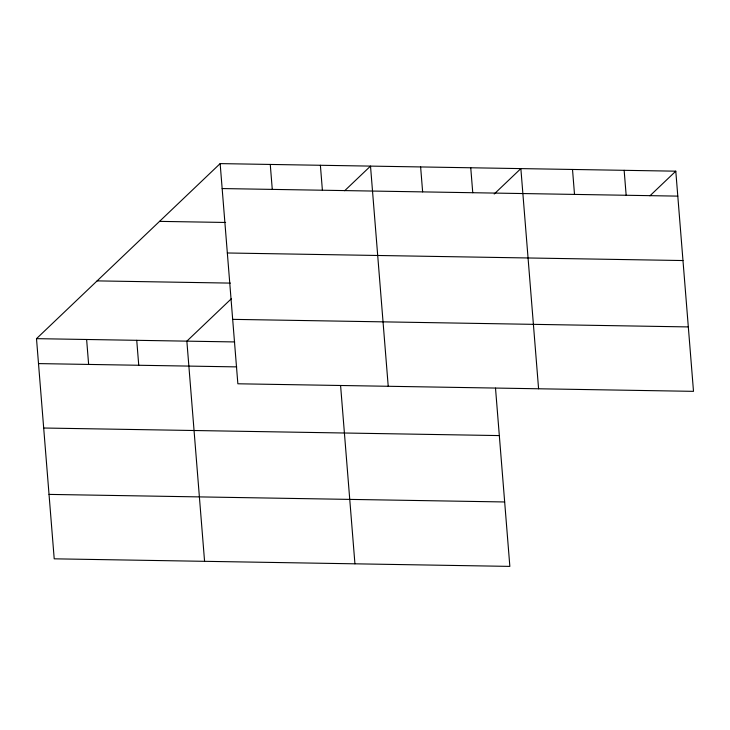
<?xml version="1.0" encoding="UTF-8"?>
<svg xmlns="http://www.w3.org/2000/svg" width="730" height="730" viewBox="0 0 730 730"><rect width="100%" height="100%" fill="white"/><g stroke="black" fill="none" stroke-linecap="round" stroke-linejoin="round"><path stroke-width="1.09" d="M495.506 388.114L509.85 566.389L54.212 558.824L36.5 338.656L220.15 163.611L675.788 171.176L693.5 391.344L237.861 383.788L220.15 163.611M231.3 298.789L186.862 341.147L204.573 561.324M344.651 190.749L370.512 166.111L388.223 386.279M494.201 194.016L520.864 168.603L538.585 388.78M649.928 195.822L675.788 171.176M222.157 188.559L677.796 196.124M159.542 221.373L225.616 222.468M227.34 252.982L682.979 260.546M97.099 280.886L230.379 283.103M232.678 319.357L688.317 326.921M36.5 338.656L234.704 341.941M38.508 363.595L236.712 366.889M43.691 428.017L499.329 435.582M49.029 494.402L504.667 501.966M624.15 170.318L626.158 195.266M572.512 169.46L574.51 194.408M470.75 167.772L472.757 192.72M420.626 166.942L422.634 191.88M340.591 385.54L354.935 563.815M320.388 165.272L322.395 190.22M270.264 164.442L272.272 189.389M136.738 340.317L138.746 365.265M86.624 339.487L88.631 364.425"/></g></svg>
